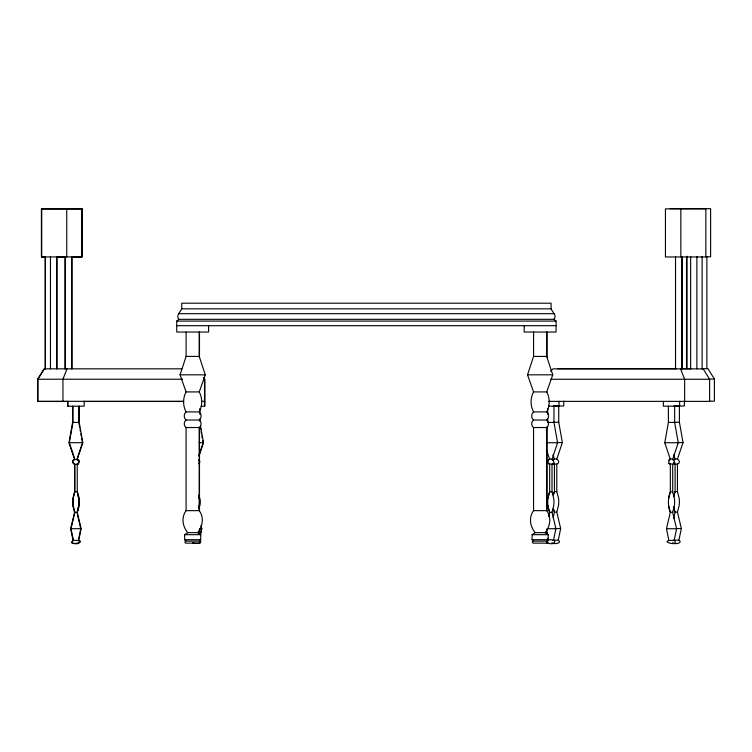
<?xml version="1.0" encoding="UTF-8"?>
<svg xmlns="http://www.w3.org/2000/svg" width="752" height="752" viewBox="0 0 752 752"><rect width="100%" height="100%" fill="white"/><g stroke="black" fill="none" stroke-linecap="round" stroke-linejoin="round"><path stroke-width="1.13" d="M199.524 461.925L198.979 463.505M546.76 541.797C547.588 538.977 553.444 539.184 554.873 541.421C554.788 544.711 548.8 544.081 546.958 542.512M78.716 543.188C77.071 544.862 69.316 542.953 73.076 540.462L70.65 528.835L74.551 512.413L72.812 505.654A19.825 14.015 -90 0 1 72.812 498.679L74.551 491.921L74.551 464.426C66.336 458.4 85.155 457.413 77.428 464.228M73.423 540.312C64.822 547.512 93.069 540.368 73.423 540.312L70.998 528.694L74.899 512.272L73.16 505.513A19.825 14.015 -90 0 1 73.16 498.538L74.899 491.78L74.899 464.275C72.643 463.824 72.267 460.412 74.363 459.481M78.716 540.312L81.141 528.694L77.24 512.272L78.979 505.513A19.825 14.015 90 0 0 78.979 498.538L77.24 491.78L77.24 464.275A2.576 2.576 0 0 0 78.65 463.364M199.026 507.384L199.299 505.654A19.825 14.015 90 0 1 199.036 507.318A19.825 14.015 -90 0 0 199.299 505.654M199.374 507.243L198.998 508.944A27.899 27.899 0 0 0 199.374 507.243L199.647 505.513A19.825 14.015 90 0 0 199.647 498.538L199.374 496.809A27.899 27.899 0 0 0 198.998 495.107L199.374 496.809M547.935 498.576L549.665 491.817L549.665 464.322A2.576 2.576 0 0 1 548.264 463.411C547.155 451.332 561.894 467.603 548.264 463.411M668.613 498.576L670.342 491.817L670.342 464.322A2.576 2.576 0 0 1 668.932 463.411C667.832 451.332 682.572 467.603 668.932 463.411M74.899 459.284L69.316 442.693L72.944 422.389L72.944 406.146M546.309 430.332L546.911 426.948M668.932 460.233A2.576 2.576 0 0 1 670.342 459.322L664.768 442.731L668.387 422.436L668.387 406.183M78.584 539.4L80.567 529.887M200.361 534.117L201.461 528.835M200.493 535.029L201.809 528.694L201.028 525.404M553.481 540.359L555.916 528.731L552.015 512.309L553.745 505.551A19.825 14.015 -90 0 0 553.745 498.576L552.015 491.817L552.015 464.322M552.964 540.162L558.247 540.162L560.672 528.543L556.781 512.121L558.51 505.363A19.825 14.015 -90 0 0 558.51 498.388L556.781 491.629L556.781 464.125C562.045 462.085 555.155 455.9 552.729 460.525M674.159 540.359C681.03 547.776 655.18 540.18 674.159 540.359L676.584 528.731L672.692 512.309L674.422 505.551A19.825 14.015 -90 0 0 674.422 498.576L672.692 491.817L672.692 464.322M673.266 540.209L678.924 540.162L681.35 528.543L677.449 512.121L679.188 505.363A19.825 14.015 -90 0 0 679.188 498.388L677.449 491.629L677.449 464.125C682.722 462.085 675.832 455.9 673.397 460.525M548.687 516.445L549.665 512.309A27.899 27.899 0 0 1 548.208 507.28L547.935 505.551M553.209 517.282L554.431 512.121A27.899 27.899 0 0 1 553.35 508.794L554.431 512.121L556.781 512.121M668.876 540.359L666.451 528.731L670.342 512.309A27.899 27.899 0 0 1 668.885 507.28L668.613 505.551M673.632 518.316L675.108 512.121A27.899 27.899 0 0 1 673.642 507.092L673.632 507.027M199.487 411.908L186.082 411.908C182.774 405.779 182.774 398.043 186.082 391.914L180.048 374.825L186.101 356.42L186.101 332.046M546.967 411.908L533.553 411.908C530.245 405.779 530.245 398.043 533.553 391.914L527.519 374.825L533.572 356.42L533.572 332.046M77.907 463.918L78.847 461.925L78.302 460.337A2.576 2.576 0 0 0 76.892 459.425L82.1 443.943M79.195 406.146L79.195 422.389L82.823 442.693L77.24 459.284A2.576 2.576 0 0 1 78.65 460.196M199.036 455.054L203.143 442.834L202.739 440.578M199.036 455.966L203.491 442.693L200.474 425.773M552.015 459.322L557.589 442.731L553.97 422.436L553.97 406.183M556.781 459.124L562.355 442.543L558.727 422.239L558.727 405.986M672.692 459.322L678.266 442.731L674.638 422.436L674.638 406.183M677.449 459.124L683.032 442.543L679.404 422.239L679.404 405.986M199.224 332.046L199.224 356.42L205.277 374.825L199.242 391.914C202.551 398.043 202.551 405.779 199.242 411.908C201.705 413.901 201.705 418.046 199.242 420.039C201.705 421.769 201.705 425.801 199.242 427.531L199.242 510.655C204.196 517.216 202.805 526.673 197.55 532.651L200.699 534.681L200.699 539.682L199.487 541.149M546.695 332.046L546.695 356.42L552.758 374.825L546.713 391.914C550.022 398.043 550.022 405.779 546.713 411.908C549.176 413.901 549.176 418.046 546.713 420.039C549.176 421.769 549.176 425.801 546.713 427.531L546.713 510.655C551.667 517.216 550.285 526.673 545.021 532.651L548.17 534.681L548.17 539.682L546.967 541.149M67.022 368.828L62.942 379.224L62.942 401.324M178.91 319.318C175.376 315.962 180.593 311.76 181.73 308.818L181.73 303.197L551.075 303.197L551.075 308.818C552.203 311.76 557.42 315.962 553.886 319.318L178.91 319.318L176.729 321.085L176.729 332.046L208.595 332.046L208.595 325.691M199.318 463.364L198.923 463.768A2.576 2.576 0 0 0 199.318 463.364L199.863 461.784L199.318 460.196A2.576 2.576 0 0 0 198.923 459.792L199.318 460.196M68.46 401.474L37.6 401.474L37.6 379.365L44.03 368.978L44.716 368.978M183.751 401.324L37.948 401.324L37.948 379.224L44.377 368.828L181.805 368.828M199.487 420.039L186.082 420.039C183.62 421.769 183.62 425.801 186.082 427.531L186.082 510.655C181.129 517.216 182.52 526.673 187.774 532.651L199.487 532.651M546.967 420.039L533.553 420.039C531.091 421.769 531.091 425.801 533.553 427.531L533.553 510.655C528.6 517.216 529.991 526.673 535.245 532.651L546.967 532.651M550.549 371.272L552.889 368.875L703.205 368.875L709.634 379.262L709.634 401.371L548.518 401.371M186.082 411.908C183.62 413.901 183.62 418.046 186.082 420.039M533.553 411.908C531.091 413.901 531.091 418.046 533.553 420.039M199.383 543.188L200.822 541.75L199.759 540.359M192.503 542.615L193.753 543.339L199.036 543.339L200.107 543L200.474 541.901L199.759 541.149L185.838 541.111L184.625 539.682L184.625 534.681L187.774 532.651M546.967 543.141L547.964 542.418L547.23 541.149L533.309 541.111L532.096 539.682L532.096 534.681L535.245 532.651M78.734 543.282L79.806 541.901L78.734 540.509M77.776 464.078L76.892 464.426A2.576 2.576 0 0 0 78.302 463.505M185.838 541.111L184.804 542.145L185.565 543.141L199.759 543.141M533.309 541.111L532.275 542.145L533.036 543.141L547.23 543.141M670.201 208.661L710.602 208.661L710.602 256.789L705.996 256.789M44.236 257.081L41.398 257.081L41.398 208.962L81.799 208.962L81.799 257.081L71.308 257.081M56.814 257.081L65.321 257.081M181.73 308.818L551.075 308.818M178.91 313.687L553.886 313.687M176.729 321.085L556.076 321.085L556.076 332.046L524.2 332.046L524.2 325.691M176.729 325.691L556.076 325.691M186.101 356.42L199.487 356.42M533.572 356.42L546.967 356.42M557.655 368.677L675.954 368.677M681.81 368.677L691.06 368.677M701.813 368.677L707.97 368.677L714.4 379.064L714.4 401.173L709.794 401.173M180.048 374.825L205.277 374.825M527.519 374.825L552.758 374.825M708.92 379.064L714.4 379.064M37.948 379.224L182.586 379.224M550.925 379.262L709.634 379.262M37.6 379.365L38.314 379.365M186.082 391.914L199.487 391.914M533.553 391.914L546.967 391.914M201.348 401.324L204.864 401.324M83.707 401.474L183.403 401.474M553.284 405.986L563.727 405.986L563.727 401.173M673.961 405.986L684.405 405.986L684.405 401.173M201.038 406.287L204.864 406.146L204.864 379.224L203.303 377.626M548.518 406.183L558.971 406.183L558.971 401.371M553.519 422.239L558.727 422.239M674.196 422.239L679.404 422.239M72.944 422.389L79.195 422.389M547.719 422.436L553.97 422.436M668.387 422.436L674.638 422.436M186.082 427.531L199.487 427.531L199.487 510.655L186.082 510.655M533.553 427.531L546.967 427.531L546.967 510.655L533.553 510.655M556.734 442.543L562.355 442.543M677.402 442.543L683.032 442.543M69.316 442.693L82.823 442.693M198.989 442.693L203.491 442.693M546.347 442.731L557.589 442.731M664.768 442.731L678.266 442.731M556.781 464.125L554.431 464.125L553.021 463.213A2.576 2.576 0 0 0 554.431 464.125L554.431 491.629A27.899 27.899 0 0 0 553.35 494.948L554.431 491.629L556.781 491.629M677.449 464.125L675.108 464.125L673.397 462.734M74.899 464.275L77.24 464.275M677.449 491.629L675.108 491.629L673.642 496.658A27.899 27.899 0 0 1 675.108 491.629L675.108 464.125A2.576 2.576 0 0 1 673.698 463.213M74.899 491.78L77.24 491.78A27.899 27.899 0 0 1 78.706 496.809M552.015 491.817L549.665 491.817A27.899 27.899 0 0 0 548.208 496.846A19.825 14.015 -90 0 0 548.199 507.215L549.665 512.309L552.015 512.309M672.692 491.817L670.342 491.817A27.899 27.899 0 0 0 668.885 496.846A19.825 14.015 -90 0 0 668.876 507.215L670.342 512.309L672.692 512.309M677.449 512.121L675.108 512.121L673.642 507.092M74.899 512.272L77.24 512.272A27.899 27.899 0 0 0 78.706 507.243M555.042 528.543L560.672 528.543M676.838 528.543L681.35 528.543M70.998 528.694L81.141 528.694M199.562 528.694L201.809 528.694M546.901 528.731L555.916 528.731M666.451 528.731L676.584 528.731M184.625 534.681L200.699 534.681M532.096 534.681L548.17 534.681M184.625 539.682L200.699 539.682M532.096 539.682L548.17 539.682M678.924 540.162C683.53 542.775 674.619 545.059 672.617 542.615M558.247 540.162C562.853 542.775 553.951 545.059 551.94 542.615M194.101 543.188L192.85 542.474M76.892 459.425L78.302 460.337M199.759 540.65L200.286 541.177M553.886 319.318L556.076 321.085M198.979 460.337L199.459 461.361M680.56 368.875L684.64 379.262L684.64 401.371M673.632 454.763L675.108 459.124A2.576 2.576 0 0 0 673.698 460.045M552.964 454.763L554.431 459.124A2.576 2.576 0 0 0 553.021 460.045M546.328 449.395L549.665 459.322A2.576 2.576 0 0 0 548.264 460.233M74.551 459.425L68.968 442.834L72.596 422.539L72.596 406.287M77.146 513.447L80.53 527.744M546.431 531.899L546.873 534.014M547.757 538.244L548.199 540.359M200.323 427.051L200.728 429.298M201.132 431.554L201.536 433.81M201.94 436.066L202.344 438.322M79.656 427.051L78.847 422.539L78.847 406.287M80.06 429.298L80.455 431.554M80.859 433.81L81.263 436.066M81.667 438.322L82.476 442.834M199.026 496.95L199.299 498.679A19.825 14.015 90 0 0 199.036 497.016A19.825 14.015 -90 0 1 199.299 498.679M200.427 541.525L200.521 542.145M706.88 256.338L706.88 368.677M702.124 256.526L702.124 368.875M696.888 256.526L696.888 368.875M690.637 256.526L690.637 368.875M686.99 256.338L686.99 368.677M686.529 256.338L686.529 368.677M682.224 256.526L682.224 368.875M681.763 256.526L681.763 368.875M680.842 208.859L680.842 256.977M679.639 401.371L679.639 406.183L663.396 406.183L663.396 401.371M675.522 256.526L675.522 368.875M547.719 408.505L547.719 414.305M547.719 418.949L547.719 421.27M546.967 332.046L546.967 357.228M546.967 529.634L546.967 533.901M204.516 379.365L204.516 406.287M199.863 408.468L199.863 414.267M199.863 418.911L199.863 421.233M199.487 332.046L199.487 357.228M199.487 529.634L199.487 533.901M84.196 401.324L84.196 406.146L67.595 406.287L67.595 401.474M72.07 256.488L72.07 368.828M71.609 256.488L71.609 368.828M67.943 401.324L67.943 406.146M66.74 208.821L66.74 256.94M65.358 256.488L65.358 368.828M65.01 256.629L65.01 368.978M56.945 256.488L56.945 368.828M56.71 256.488L56.71 368.828M50.459 256.488L50.459 368.828M45.458 256.488L45.458 368.828M45.12 256.629L45.12 368.978M72.812 505.654A19.825 14.015 90 0 1 72.812 498.679M78.716 496.875A19.825 14.015 -90 0 1 78.716 507.177M73.16 505.513A19.825 14.015 90 0 1 73.16 498.538M199.383 496.875A19.825 14.015 -90 0 1 199.383 507.177M78.368 507.318L77.484 510.768A27.899 27.899 0 0 0 78.358 507.384M82.147 208.821L41.745 208.821L41.745 256.94L82.147 256.94L82.147 208.821M705.837 208.859L665.445 208.859L665.445 256.977L705.837 256.977L705.837 208.859M78.358 496.95L77.973 495.248A27.899 27.899 0 0 1 78.358 496.95M78.631 505.654A19.825 14.015 -90 0 0 78.631 498.679A19.825 14.015 90 0 1 78.631 505.654"/></g></svg>
